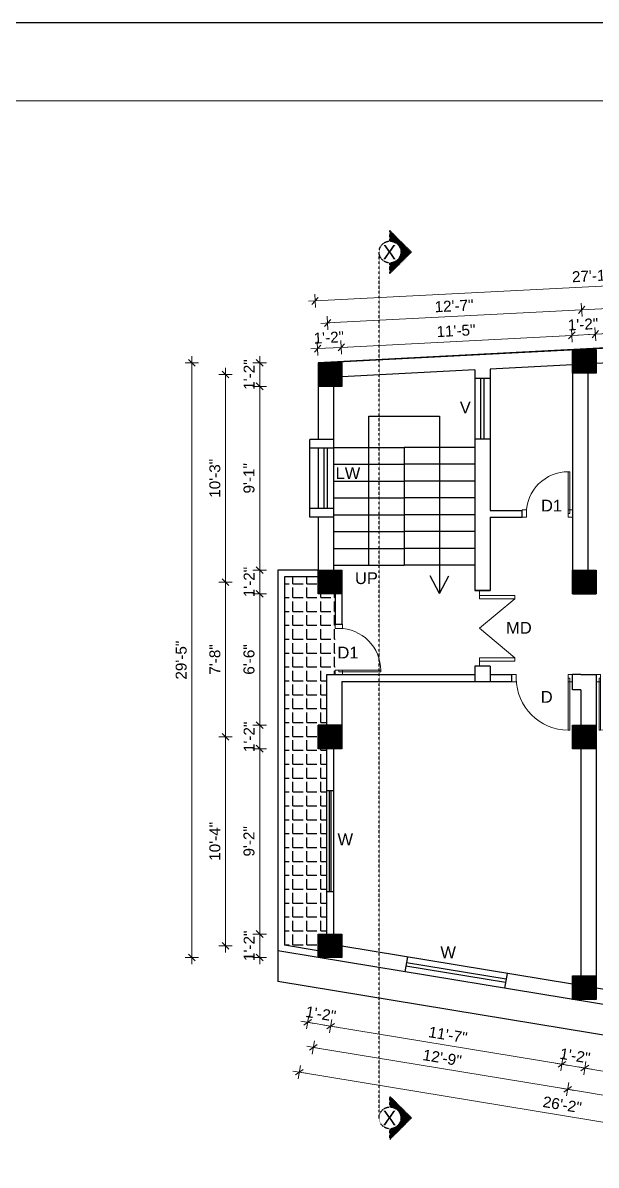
# Model space of a CAD drawing. Header units: inches. Extents: x 8069 to 17410, y -9620 to -7279.
# Drawn here: x 8750 to 9091, y -8021 to -7342 of the extents above; entities that cross this region are included whole.
import ezdxf
from ezdxf.enums import TextEntityAlignment as Align

# ---------------------------------------------------------------- set-up
doc = ezdxf.new("R2010")
doc.units = ezdxf.units.IN
doc.header["$LTSCALE"] = 0.5
doc.header["$MEASUREMENT"] = 0
doc.header["$PDMODE"] = 66
doc.linetypes.add('CENTERX2', pattern=[4, 2.5, -0.5, 0.5, -0.5])
doc.layers.add('A-Sect-Iden', color=111, linetype='CENTERX2')
for name, color, linetype, lineweight in [('DIM', 180, 'Continuous', 5), ('ELE1', 3, 'Continuous', 9), ('ELEVATION', 85, 'Continuous', 9), ('TEXT', 220, 'Continuous', 9), ('Toilet', 7, 'Continuous', 25), ('window', 6, 'Continuous', 13)]:
    doc.layers.add(name, color=color, linetype=linetype, lineweight=lineweight)
doc.styles.add('arial', font='arial.ttf')
doc.styles.add('HEADING', font='swissel.ttf')
doc.dimstyles.new('1 96', dxfattribs={"dimtxt": 6.5, "dimasz": 4, "dimexe": 0, "dimexo": 0, "dimgap": 3, "dimtad": 1, "dimdec": 0, "dimzin": 11, "dimdsep": 46, "dimlunit": 3, "dimtxsty": 'arial', "dimblk": 'oblique', "dimcen": 4, "dimse1": 1, "dimse2": 1, "dimclrd": 256, "dimclre": 256, "dimclrt": 256, "dimadec": 0, "dimazin": 0, "dimtfac": 1, "dimtdec": 0, "dimtix": 1, "dimtmove": 0, "dimatfit": 3, "dimldrblk": 'Arrow2', "dimfxl": 1, "dimtolj": 1, "dimtzin": 0, "dimlwd": -1, "dimlwe": 9, "dimarcsym": 0})

# ---------------------------------------------------------------- blocks, each defined once
blk = doc.blocks.new('door')
at = {"layer": 'window', "ltscale": 0.002}
for p, q in [((-100562.66, -53980.34), (-100562.65, -53949.5)), ((-100561.8, -53949.5), (-100562.65, -53949.5)), ((-100561.81, -53980.35), (-100561.8, -53949.5)), ((-100561.81, -53980.35), (-100562.66, -53980.35))]:
    blk.add_line(p, q, dxfattribs=at)
for points in [[(-100596.09, -53982.49), (-100593.52, -53982.49), (-100593.52, -53978.2), (-100596.09, -53978.2)], [(-100560.09, -53982.49), (-100562.66, -53982.49), (-100562.66, -53978.2), (-100560.09, -53978.2)]]:
    blk.add_lwpolyline(points, close=True, dxfattribs=at)
blk.add_arc((-100562.66, -53980.36), 30.86, 89.97932, 179.97932, dxfattribs=at)
blk = doc.blocks.new('oblique')
at = {"lineweight": 9}
for p, q in [((1, 0), (-1, 0)), ((-0.5, -0.5), (0.5, 0.5)), ((0, 1), (0, -1))]:
    blk.add_line(p, q, dxfattribs=at)
blk = doc.blocks.new('*D776')
at = {"layer": 'Defpoints', "color": 0, "transparency": 16777216}
for p in [(8939.19, -7535.17), (8925.55, -7544.32), (8939.62, -7543.59)]:
    blk.add_point(p, dxfattribs=at)
at = {"layer": 'DIM', "transparency": 16777216}
for p, q in [((8925.12, -7535.9), (8921.12, -7536.11)), ((8925.12, -7535.9), (8939.19, -7535.17)), ((8939.19, -7535.17), (8943.18, -7534.96))]:
    blk.add_line(p, q, dxfattribs=at)
at = {"layer": 'DIM', "transparency": 16777216, "xscale": 4, "yscale": 4, "zscale": 4}
for p, rotation in [((8925.12, -7535.9), 2.975964946171272), ((8939.19, -7535.17), 182.9759649461712)]:
    blk.add_blockref('oblique', p, dxfattribs=dict(at, rotation=rotation))
at = {"layer": 'DIM', "transparency": 16777216, "insert": (8931.83, -7529.28), "char_height": 6.5, "attachment_point": 5, "rotation": 2.97596, "style": 'arial'}
blk.add_mtext('\\A1;1\'-2"', dxfattribs=at)
blk = doc.blocks.new('_Oblique')
at = {"color": 0, "linetype": 'ByBlock', "lineweight": -2}
blk.add_line((-0.5, -0.5), (0.5, 0.5), dxfattribs=at)
blk = doc.blocks.new('Arrow2')
for p, q in [((-4.1, 0.75), (-3.08, 0)), ((0, 0), (-4.1, 0.75)), ((-3.08, 0), (-4.1, -0.75)), ((-4.1, -0.75), (0, 0))]:
    blk.add_line(p, q)
blk.add_solid([(-4.1, 0.75), (0, 0), (-3.08, 0), (-4.1, -0.75)])
blk = doc.blocks.new('*D777')
at = {"layer": 'Defpoints', "color": 0, "transparency": 16777216}
for p in [(9076.12, -7528.05), (9076.55, -7536.47), (8939.62, -7543.59)]:
    blk.add_point(p, dxfattribs=at)
at = {"layer": 'DIM', "transparency": 16777216}
blk.add_line((8939.19, -7535.17), (9076.12, -7528.05), dxfattribs=at)
at = {"layer": 'DIM', "transparency": 16777216, "xscale": 4, "yscale": 4, "zscale": 4}
for p, rotation in [((9076.12, -7528.05), 2.975964946178824), ((8939.19, -7535.17), 182.9759649461788)]:
    blk.add_blockref('oblique', p, dxfattribs=dict(at, rotation=rotation))
at = {"layer": 'DIM', "transparency": 16777216, "insert": (9007.32, -7525.3), "char_height": 6.5, "attachment_point": 5, "rotation": 2.97596, "style": 'arial'}
blk.add_mtext('\\A1;11\'-5"', dxfattribs=at)
blk = doc.blocks.new('*D778')
at = {"layer": 'Defpoints', "color": 0, "transparency": 16777216}
for p in [(9090.08, -7527.33), (9076.55, -7536.47), (9090.55, -7536.47)]:
    blk.add_point(p, dxfattribs=at)
at = {"layer": 'DIM', "transparency": 16777216}
for p, q in [((9076.12, -7528.05), (9072.12, -7528.26)), ((9076.12, -7528.05), (9090.08, -7527.33)), ((9090.08, -7527.33), (9094.07, -7527.12))]:
    blk.add_line(p, q, dxfattribs=at)
at = {"layer": 'DIM', "transparency": 16777216, "xscale": 4, "yscale": 4, "zscale": 4}
for p, rotation in [((9076.12, -7528.05), 2.975964946178787), ((9090.08, -7527.33), 182.9759649461788)]:
    blk.add_blockref('oblique', p, dxfattribs=dict(at, rotation=rotation))
at = {"layer": 'DIM', "transparency": 16777216, "insert": (9082.77, -7521.44), "char_height": 6.5, "attachment_point": 5, "rotation": 2.97596, "style": 'arial'}
blk.add_mtext('\\A1;1\'-2"', dxfattribs=at)
blk = doc.blocks.new('*D779')
at = {"layer": 'Defpoints', "color": 0, "transparency": 16777216}
for p in [(9244.18, -7519.32), (9244.62, -7527.74), (9090.55, -7536.47)]:
    blk.add_point(p, dxfattribs=at)
at = {"layer": 'DIM', "transparency": 16777216}
blk.add_line((9090.08, -7527.33), (9244.18, -7519.32), dxfattribs=at)
at = {"layer": 'DIM', "transparency": 16777216, "xscale": 4, "yscale": 4, "zscale": 4}
for p, rotation in [((9244.18, -7519.32), 2.975964946178824), ((9090.08, -7527.33), 182.9759649461788)]:
    blk.add_blockref('oblique', p, dxfattribs=dict(at, rotation=rotation))
at = {"layer": 'DIM', "transparency": 16777216, "insert": (9166.8, -7517.01), "char_height": 6.5, "attachment_point": 5, "rotation": 2.97596, "style": 'arial'}
blk.add_mtext('\\A1;12\'-10"', dxfattribs=at)
blk = doc.blocks.new('*D781')
at = {"layer": 'Defpoints', "color": 0, "transparency": 16777216}
for p in [(9081.96, -7512.84), (9083.55, -7543.47), (8932.62, -7551.32)]:
    blk.add_point(p, dxfattribs=at)
at = {"layer": 'DIM', "transparency": 16777216}
blk.add_line((8931.03, -7520.68), (9081.96, -7512.84), dxfattribs=at)
at = {"layer": 'DIM', "transparency": 16777216, "xscale": 4, "yscale": 4, "zscale": 4}
for p, rotation in [((9081.96, -7512.84), 2.975964946168213), ((8931.03, -7520.68), 182.9759649461682)]:
    blk.add_blockref('oblique', p, dxfattribs=dict(at, rotation=rotation))
at = {"layer": 'DIM', "transparency": 16777216, "insert": (9006.17, -7510.5), "char_height": 6.5, "attachment_point": 5, "rotation": 2.97596, "style": 'arial'}
blk.add_mtext('\\A1;12\'-7"', dxfattribs=at)
blk = doc.blocks.new('*D782')
at = {"layer": 'Defpoints', "color": 0, "transparency": 16777216}
for p in [(9250.02, -7504.1), (9251.62, -7534.74), (9083.55, -7543.47)]:
    blk.add_point(p, dxfattribs=at)
at = {"layer": 'DIM', "transparency": 16777216}
blk.add_line((9081.96, -7512.84), (9250.02, -7504.1), dxfattribs=at)
at = {"layer": 'DIM', "transparency": 16777216, "xscale": 4, "yscale": 4, "zscale": 4}
for p, rotation in [((9250.02, -7504.1), 2.975964946178824), ((9081.96, -7512.84), 182.9759649461788)]:
    blk.add_blockref('oblique', p, dxfattribs=dict(at, rotation=rotation))
at = {"layer": 'DIM', "transparency": 16777216, "insert": (9165.66, -7502.16), "char_height": 6.5, "attachment_point": 5, "rotation": 2.97596, "style": 'arial'}
blk.add_mtext('\\A1;14\'-0"', dxfattribs=at)
blk = doc.blocks.new('*D783')
at = {"layer": 'Defpoints', "color": 0, "transparency": 16777216}
for p in [(8923.64, -7507.56), (9259.45, -7526.96), (8925.55, -7544.32)]:
    blk.add_point(p, dxfattribs=at)
at = {"layer": 'DIM', "transparency": 16777216}
blk.add_line((9257.54, -7490.2), (8923.64, -7507.56), dxfattribs=at)
at = {"layer": 'DIM', "transparency": 16777216, "xscale": 4, "yscale": 4, "zscale": 4}
for p, rotation in [((9257.54, -7490.2), 2.975964946168395), ((8923.64, -7507.56), 182.9759649461684)]:
    blk.add_blockref('oblique', p, dxfattribs=dict(at, rotation=rotation))
at = {"layer": 'DIM', "transparency": 16777216, "insert": (9090.26, -7492.57), "char_height": 6.5, "attachment_point": 5, "rotation": 2.97596, "style": 'arial'}
blk.add_mtext('\\A1;27\'-10"', dxfattribs=at)
blk = doc.blocks.new('*D784')
at = {"layer": 'Defpoints', "color": 0, "transparency": 16777216}
for p in [(8939.55, -7897.73), (9076.55, -7922.64), (8932.84, -7938.45)]:
    blk.add_point(p, dxfattribs=at)
at = {"layer": 'DIM', "transparency": 16777216}
blk.add_line((9070.21, -7961.11), (8932.84, -7938.45), dxfattribs=at)
at = {"layer": 'DIM', "transparency": 16777216, "xscale": 4, "yscale": 4, "zscale": 4}
for p, rotation in [((8932.84, -7938.45), 170.6334039608076), ((9070.21, -7961.11), 350.6334039608075)]:
    blk.add_blockref('oblique', p, dxfattribs=dict(at, rotation=rotation))
at = {"layer": 'DIM', "transparency": 16777216, "insert": (9002.54, -7943.6), "char_height": 6.5, "attachment_point": 5, "rotation": 350.6334, "style": 'arial'}
blk.add_mtext('\\A1;11\'-7"', dxfattribs=at)
blk = doc.blocks.new('*D785')
at = {"layer": 'Defpoints', "color": 0, "transparency": 16777216}
for p in [(8925.55, -7897.73), (8939.55, -7897.73), (8919.21, -7936.2)]:
    blk.add_point(p, dxfattribs=at)
at = {"layer": 'DIM', "transparency": 16777216}
for p, q in [((8919.21, -7936.2), (8915.26, -7935.55)), ((8932.84, -7938.45), (8919.21, -7936.2)), ((8932.84, -7938.45), (8936.78, -7939.1))]:
    blk.add_line(p, q, dxfattribs=at)
at = {"layer": 'DIM', "transparency": 16777216, "xscale": 4, "yscale": 4, "zscale": 4}
for p, rotation in [((8919.21, -7936.2), 350.6334039608075), ((8932.84, -7938.45), 170.6334039608076)]:
    blk.add_blockref('oblique', p, dxfattribs=dict(at, rotation=rotation))
at = {"layer": 'DIM', "transparency": 16777216, "insert": (8927.04, -7931.15), "char_height": 6.5, "attachment_point": 5, "rotation": 350.6334, "style": 'arial'}
blk.add_mtext('\\A1;1\'-2"', dxfattribs=at)
blk = doc.blocks.new('*D786')
at = {"layer": 'Defpoints', "color": 0, "transparency": 16777216}
for p in [(9076.55, -7922.64), (9090.55, -7922.64), (9083.84, -7963.36)]:
    blk.add_point(p, dxfattribs=at)
at = {"layer": 'DIM', "transparency": 16777216}
for p, q in [((9070.21, -7961.11), (9066.26, -7960.46)), ((9070.21, -7961.11), (9083.84, -7963.36)), ((9083.84, -7963.36), (9087.78, -7964.01))]:
    blk.add_line(p, q, dxfattribs=at)
at = {"layer": 'DIM', "transparency": 16777216, "xscale": 4, "yscale": 4, "zscale": 4}
for p, rotation in [((9070.21, -7961.11), 350.6334039608075), ((9083.84, -7963.36), 170.6334039608076)]:
    blk.add_blockref('oblique', p, dxfattribs=dict(at, rotation=rotation))
at = {"layer": 'DIM', "transparency": 16777216, "insert": (9078.04, -7956.05), "char_height": 6.5, "attachment_point": 5, "rotation": 350.6334, "style": 'arial'}
blk.add_mtext('\\A1;1\'-2"', dxfattribs=at)
blk = doc.blocks.new('*D787')
at = {"layer": 'Defpoints', "color": 0, "transparency": 16777216}
for p in [(9090.55, -7922.64), (9221.8, -7946.55), (9215.45, -7985.07)]:
    blk.add_point(p, dxfattribs=at)
at = {"layer": 'DIM', "transparency": 16777216}
blk.add_line((9083.84, -7963.36), (9215.45, -7985.07), dxfattribs=at)
at = {"layer": 'DIM', "transparency": 16777216, "xscale": 4, "yscale": 4, "zscale": 4}
for p, rotation in [((9083.84, -7963.36), 170.6334039608076), ((9215.45, -7985.07), 350.6334039608075)]:
    blk.add_blockref('oblique', p, dxfattribs=dict(at, rotation=rotation))
at = {"layer": 'DIM', "transparency": 16777216, "insert": (9150.66, -7968.03), "char_height": 6.5, "attachment_point": 5, "rotation": 350.6334, "style": 'arial'}
blk.add_mtext('\\A1;11\'-1"', dxfattribs=at)
blk = doc.blocks.new('*D789')
at = {"layer": 'Defpoints', "color": 0, "transparency": 16777216}
for p in [(8932.55, -7890.73), (9083.55, -7915.64), (9073.6, -7975.99)]:
    blk.add_point(p, dxfattribs=at)
at = {"layer": 'DIM', "transparency": 16777216}
blk.add_line((8922.6, -7951.08), (9073.6, -7975.99), dxfattribs=at)
at = {"layer": 'DIM', "transparency": 16777216, "xscale": 4, "yscale": 4, "zscale": 4}
for p, rotation in [((8922.6, -7951.08), 170.6334039608206), ((9073.6, -7975.99), 350.6334039608205)]:
    blk.add_blockref('oblique', p, dxfattribs=dict(at, rotation=rotation))
at = {"layer": 'DIM', "transparency": 16777216, "insert": (8999.13, -7957.3), "char_height": 6.5, "attachment_point": 5, "rotation": 350.6334, "style": 'arial'}
blk.add_mtext('\\A1;12\'-9"', dxfattribs=at)
blk = doc.blocks.new('*D790')
at = {"layer": 'Defpoints', "color": 0, "transparency": 16777216}
for p in [(9083.55, -7915.64), (9228.8, -7939.55), (9218.84, -7999.95)]:
    blk.add_point(p, dxfattribs=at)
at = {"layer": 'DIM', "transparency": 16777216}
blk.add_line((9073.6, -7975.99), (9218.84, -7999.95), dxfattribs=at)
at = {"layer": 'DIM', "transparency": 16777216, "xscale": 4, "yscale": 4, "zscale": 4}
for p, rotation in [((9073.6, -7975.99), 170.6334039608076), ((9218.84, -7999.95), 350.6334039608075)]:
    blk.add_blockref('oblique', p, dxfattribs=dict(at, rotation=rotation))
at = {"layer": 'DIM', "transparency": 16777216, "insert": (9147.25, -7981.73), "char_height": 6.5, "attachment_point": 5, "rotation": 350.6334, "style": 'arial'}
blk.add_mtext('\\A1;12\'-3"', dxfattribs=at)
blk = doc.blocks.new('*D791')
at = {"layer": 'Defpoints', "color": 0, "transparency": 16777216}
for p in [(8925.55, -7897.73), (9235.67, -7948.89), (8914.32, -7965.81)]:
    blk.add_point(p, dxfattribs=at)
at = {"layer": 'DIM', "transparency": 16777216}
blk.add_line((9224.44, -8016.96), (8914.32, -7965.81), dxfattribs=at)
at = {"layer": 'DIM', "transparency": 16777216, "xscale": 4, "yscale": 4, "zscale": 4}
for p, rotation in [((8914.32, -7965.81), 170.6334039608233), ((9224.44, -8016.96), 350.6334039608233)]:
    blk.add_blockref('oblique', p, dxfattribs=dict(at, rotation=rotation))
at = {"layer": 'DIM', "transparency": 16777216, "insert": (9070.41, -7985.15), "char_height": 6.5, "attachment_point": 5, "rotation": 350.6334, "style": 'arial'}
blk.add_mtext('\\A1;26\'-2"', dxfattribs=at)
blk = doc.blocks.new('*D792')
at = {"layer": 'Defpoints', "color": 0, "transparency": 16777216}
for p in [(8890.73, -7883.73), (8925.55, -7883.73), (8925.55, -7897.73)]:
    blk.add_point(p, dxfattribs=at)
at = {"layer": 'DIM', "transparency": 16777216}
for p, q in [((8890.73, -7883.73), (8890.73, -7879.73)), ((8890.73, -7897.73), (8890.73, -7883.73)), ((8890.73, -7897.73), (8890.73, -7901.73))]:
    blk.add_line(p, q, dxfattribs=at)
at = {"layer": 'DIM', "transparency": 16777216, "xscale": 4, "yscale": 4, "zscale": 4}
for p, rotation in [((8890.73, -7883.73), 270), ((8890.73, -7897.73), 90)]:
    blk.add_blockref('oblique', p, dxfattribs=dict(at, rotation=rotation))
at = {"layer": 'DIM', "transparency": 16777216, "insert": (8884.47, -7890.73), "char_height": 6.5, "attachment_point": 5, "rotation": 90, "style": 'arial'}
blk.add_mtext('\\A1;1\'-2"', dxfattribs=at)
blk = doc.blocks.new('*D793')
at = {"layer": 'Defpoints', "color": 0, "transparency": 16777216}
for p in [(8890.73, -7773.6), (8925.55, -7773.6), (8925.55, -7883.73)]:
    blk.add_point(p, dxfattribs=at)
at = {"layer": 'DIM', "transparency": 16777216}
blk.add_line((8890.73, -7883.73), (8890.73, -7773.6), dxfattribs=at)
at = {"layer": 'DIM', "transparency": 16777216, "xscale": 4, "yscale": 4, "zscale": 4}
for p, rotation in [((8890.73, -7773.6), 90), ((8890.73, -7883.73), 270)]:
    blk.add_blockref('oblique', p, dxfattribs=dict(at, rotation=rotation))
at = {"layer": 'DIM', "transparency": 16777216, "insert": (8884.41, -7828.67), "char_height": 6.5, "attachment_point": 5, "rotation": 90, "style": 'arial'}
blk.add_mtext('\\A1;9\'-2"', dxfattribs=at)
blk = doc.blocks.new('*D794')
at = {"layer": 'Defpoints', "color": 0, "transparency": 16777216}
for p in [(8890.73, -7759.6), (8925.55, -7759.6), (8925.55, -7773.6)]:
    blk.add_point(p, dxfattribs=at)
at = {"layer": 'DIM', "transparency": 16777216}
for p, q in [((8890.73, -7759.6), (8890.73, -7755.6)), ((8890.73, -7773.6), (8890.73, -7759.6)), ((8890.73, -7773.6), (8890.73, -7777.6))]:
    blk.add_line(p, q, dxfattribs=at)
at = {"layer": 'DIM', "transparency": 16777216, "xscale": 4, "yscale": 4, "zscale": 4}
for p, rotation in [((8890.73, -7759.6), 270), ((8890.73, -7773.6), 90)]:
    blk.add_blockref('oblique', p, dxfattribs=dict(at, rotation=rotation))
at = {"layer": 'DIM', "transparency": 16777216, "insert": (8884.47, -7766.6), "char_height": 6.5, "attachment_point": 5, "rotation": 90, "style": 'arial'}
blk.add_mtext('\\A1;1\'-2"', dxfattribs=at)
blk = doc.blocks.new('*D795')
at = {"layer": 'Defpoints', "color": 0, "transparency": 16777216}
for p in [(8890.73, -7681.6), (8925.62, -7681.6), (8925.55, -7759.6)]:
    blk.add_point(p, dxfattribs=at)
at = {"layer": 'DIM', "transparency": 16777216}
blk.add_line((8890.73, -7759.6), (8890.73, -7681.6), dxfattribs=at)
at = {"layer": 'DIM', "transparency": 16777216, "xscale": 4, "yscale": 4, "zscale": 4}
for p, rotation in [((8890.73, -7681.6), 90), ((8890.73, -7759.6), 270)]:
    blk.add_blockref('oblique', p, dxfattribs=dict(at, rotation=rotation))
at = {"layer": 'DIM', "transparency": 16777216, "insert": (8884.41, -7720.6), "char_height": 6.5, "attachment_point": 5, "rotation": 90, "style": 'arial'}
blk.add_mtext('\\A1;6\'-6"', dxfattribs=at)
blk = doc.blocks.new('*D796')
at = {"layer": 'Defpoints', "color": 0, "transparency": 16777216}
for p in [(8890.73, -7667.6), (8925.62, -7667.6), (8925.62, -7681.6)]:
    blk.add_point(p, dxfattribs=at)
at = {"layer": 'DIM', "transparency": 16777216}
for p, q in [((8890.73, -7667.6), (8890.73, -7663.6)), ((8890.73, -7681.6), (8890.73, -7667.6)), ((8890.73, -7681.6), (8890.73, -7685.6))]:
    blk.add_line(p, q, dxfattribs=at)
at = {"layer": 'DIM', "transparency": 16777216, "xscale": 4, "yscale": 4, "zscale": 4}
for p, rotation in [((8890.73, -7667.6), 270), ((8890.73, -7681.6), 90)]:
    blk.add_blockref('oblique', p, dxfattribs=dict(at, rotation=rotation))
at = {"layer": 'DIM', "transparency": 16777216, "insert": (8884.47, -7674.6), "char_height": 6.5, "attachment_point": 5, "rotation": 90, "style": 'arial'}
blk.add_mtext('\\A1;1\'-2"', dxfattribs=at)
blk = doc.blocks.new('*D797')
at = {"layer": 'Defpoints', "color": 0, "transparency": 16777216}
for p in [(8890.73, -7558.32), (8925.62, -7558.32), (8925.62, -7667.6)]:
    blk.add_point(p, dxfattribs=at)
at = {"layer": 'DIM', "transparency": 16777216}
blk.add_line((8890.73, -7667.6), (8890.73, -7558.32), dxfattribs=at)
at = {"layer": 'DIM', "transparency": 16777216, "xscale": 4, "yscale": 4, "zscale": 4}
for p, rotation in [((8890.73, -7558.32), 90), ((8890.73, -7667.6), 270)]:
    blk.add_blockref('oblique', p, dxfattribs=dict(at, rotation=rotation))
at = {"layer": 'DIM', "transparency": 16777216, "insert": (8884.41, -7612.96), "char_height": 6.5, "attachment_point": 5, "rotation": 90, "style": 'arial'}
blk.add_mtext('\\A1;9\'-1"', dxfattribs=at)
blk = doc.blocks.new('*D798')
at = {"layer": 'Defpoints', "color": 0, "transparency": 16777216}
for p in [(8890.73, -7544.32), (8925.62, -7544.32), (8925.62, -7558.32)]:
    blk.add_point(p, dxfattribs=at)
at = {"layer": 'DIM', "transparency": 16777216}
for p, q in [((8890.73, -7544.32), (8890.73, -7540.32)), ((8890.73, -7558.32), (8890.73, -7544.32)), ((8890.73, -7558.32), (8890.73, -7562.32))]:
    blk.add_line(p, q, dxfattribs=at)
at = {"layer": 'DIM', "transparency": 16777216, "xscale": 4, "yscale": 4, "zscale": 4}
for p, rotation in [((8890.73, -7544.32), 270), ((8890.73, -7558.32), 90)]:
    blk.add_blockref('oblique', p, dxfattribs=dict(at, rotation=rotation))
at = {"layer": 'DIM', "transparency": 16777216, "insert": (8884.47, -7551.32), "char_height": 6.5, "attachment_point": 5, "rotation": 90, "style": 'arial'}
blk.add_mtext('\\A1;1\'-2"', dxfattribs=at)
blk = doc.blocks.new('*D799')
at = {"layer": 'Defpoints', "color": 0, "transparency": 16777216}
for p in [(8870.47, -7766.6), (8932.55, -7766.6), (8932.55, -7890.73)]:
    blk.add_point(p, dxfattribs=at)
at = {"layer": 'DIM', "transparency": 16777216}
blk.add_line((8870.47, -7890.73), (8870.47, -7766.6), dxfattribs=at)
at = {"layer": 'DIM', "transparency": 16777216, "xscale": 4, "yscale": 4, "zscale": 4}
for p, rotation in [((8870.47, -7766.6), 90), ((8870.47, -7890.73), 270)]:
    blk.add_blockref('oblique', p, dxfattribs=dict(at, rotation=rotation))
at = {"layer": 'DIM', "transparency": 16777216, "insert": (8864.15, -7828.67), "char_height": 6.5, "attachment_point": 5, "rotation": 90, "style": 'arial'}
blk.add_mtext('\\A1;10\'-4"', dxfattribs=at)
blk = doc.blocks.new('*D800')
at = {"layer": 'Defpoints', "color": 0, "transparency": 16777216}
for p in [(8870.47, -7674.6), (8932.62, -7674.6), (8932.55, -7766.6)]:
    blk.add_point(p, dxfattribs=at)
at = {"layer": 'DIM', "transparency": 16777216}
blk.add_line((8870.47, -7766.6), (8870.47, -7674.6), dxfattribs=at)
at = {"layer": 'DIM', "transparency": 16777216, "xscale": 4, "yscale": 4, "zscale": 4}
for p, rotation in [((8870.47, -7674.6), 90), ((8870.47, -7766.6), 270)]:
    blk.add_blockref('oblique', p, dxfattribs=dict(at, rotation=rotation))
at = {"layer": 'DIM', "transparency": 16777216, "insert": (8864.15, -7720.6), "char_height": 6.5, "attachment_point": 5, "rotation": 90, "style": 'arial'}
blk.add_mtext('\\A1;7\'-8"', dxfattribs=at)
blk = doc.blocks.new('*D801')
at = {"layer": 'Defpoints', "color": 0, "transparency": 16777216}
for p in [(8870.47, -7551.32), (8932.62, -7551.32), (8932.62, -7674.6)]:
    blk.add_point(p, dxfattribs=at)
at = {"layer": 'DIM', "transparency": 16777216}
blk.add_line((8870.47, -7674.6), (8870.47, -7551.32), dxfattribs=at)
at = {"layer": 'DIM', "transparency": 16777216, "xscale": 4, "yscale": 4, "zscale": 4}
for p, rotation in [((8870.47, -7551.32), 90), ((8870.47, -7674.6), 270)]:
    blk.add_blockref('oblique', p, dxfattribs=dict(at, rotation=rotation))
at = {"layer": 'DIM', "transparency": 16777216, "insert": (8864.14, -7612.96), "char_height": 6.5, "attachment_point": 5, "rotation": 90, "style": 'arial'}
blk.add_mtext('\\A1;10\'-3"', dxfattribs=at)
blk = doc.blocks.new('*D802')
at = {"layer": 'Defpoints', "color": 0, "transparency": 16777216}
for p in [(8850.46, -7544.32), (8925.55, -7544.32), (8925.55, -7897.73)]:
    blk.add_point(p, dxfattribs=at)
at = {"layer": 'DIM', "transparency": 16777216}
blk.add_line((8850.46, -7897.73), (8850.46, -7544.32), dxfattribs=at)
at = {"layer": 'DIM', "transparency": 16777216, "xscale": 4, "yscale": 4, "zscale": 4}
for p, rotation in [((8850.46, -7544.32), 90), ((8850.46, -7897.73), 270)]:
    blk.add_blockref('oblique', p, dxfattribs=dict(at, rotation=rotation))
at = {"layer": 'DIM', "transparency": 16777216, "insert": (8844.14, -7721.03), "char_height": 6.5, "attachment_point": 5, "rotation": 90, "style": 'arial'}
blk.add_mtext('\\A1;29\'-5"', dxfattribs=at)

msp = doc.modelspace()

# ---------------------------------------------------------------- hatches: boundary and pattern name
h = msp.add_hatch()
h.set_pattern_fill('ANSI31', color=256)
h.set_pattern_definition([(45, (-20720.53693, 10911.67543), (-0.08838834765, 0.08838834765), [])])
h.paths.add_polyline_path([(8939.62, -7667.6), (8925.62, -7667.6), (8925.62, -7681.6), (8939.62, -7681.6)])
h.paths.add_polyline_path([(8939.62, -7544.32), (8925.62, -7544.32), (8925.62, -7558.32), (8939.62, -7558.32)])
h.paths.add_polyline_path([(9090.55, -7536.47), (9076.55, -7536.47), (9076.55, -7550.47), (9090.55, -7550.47)])
h.paths.add_polyline_path([(9258.62, -7527.74), (9244.62, -7527.74), (9244.62, -7541.74), (9258.61, -7541.74), (9258.62, -7541.69)])
h.paths.add_polyline_path([(9250.73, -7667.6), (9236.73, -7667.6), (9236.73, -7681.6), (9250.73, -7681.6)])
h.paths.add_polyline_path([(9245.55, -7759.57), (9231.55, -7759.57), (9231.55, -7773.57), (9245.55, -7773.57)])
h.paths.add_polyline_path([(9090.55, -7667.6), (9076.55, -7667.6), (9076.55, -7681.6), (9090.55, -7681.6)])
h.paths.add_polyline_path([(9090.55, -7759.6), (9076.55, -7759.6), (9076.55, -7773.6), (9090.55, -7773.6)])
h.paths.add_polyline_path([(8939.55, -7759.6), (8925.55, -7759.6), (8925.55, -7773.6), (8939.55, -7773.6)])
h.paths.add_polyline_path([(8939.55, -7883.73), (8925.55, -7883.73), (8925.55, -7897.73), (8939.55, -7897.73)])
h.paths.add_polyline_path([(9090.55, -7908.64), (9076.55, -7908.64), (9076.55, -7922.64), (9090.55, -7922.64)])
at = {"layer": 'A-Sect-Iden', "ltscale": 0.5}
h = msp.add_hatch(dxfattribs=at)
h.set_pattern_fill('ANSI37', color=2, scale=4.8, angle=359.9886, style=0)
h.set_pattern_definition([(225.0114023, (34886.5858, -1539.113), (0.424348492, -0.424179628), []), (315.0114023, (34886.5858, -1539.113), (0.424179628, 0.424348492), [])])
h.paths.add_polyline_path([(8968.11, -7472.05), (8968.12, -7465.82), (8980.83, -7478.53), (8968.11, -7491.24), (8968.11, -7485.01, 1)])
h = msp.add_hatch(dxfattribs=at)
h.set_pattern_fill('ANSI37', color=2, scale=4.8, angle=359.9886, style=0)
h.set_pattern_definition([(225.0114023, (34886.5858, -2053.56475), (0.424348492, -0.424179628), []), (315.0114023, (34886.5858, -2053.56475), (0.424179628, 0.424348492), [])])
h.paths.add_polyline_path([(8968.11, -7986.5), (8968.12, -7980.27), (8980.83, -7992.98), (8968.11, -8005.69), (8968.11, -7999.46, 1)])
at = {"layer": 'Toilet'}
h = msp.add_hatch(dxfattribs=at)
h.set_pattern_fill('ANGLE', color=256, scale=30, style=0)
h.set_pattern_definition([(0, (-22645.769, 10911.6754), (0, 8.25), [6, -2.25]), (90, (-22645.769, 10911.6754), (-8.25, 5e-16), [6, -2.25])])
h.paths.add_polyline_path([(8905.55, -7671.6), (8905.55, -7890.38), (8925.55, -7893.68), (8925.55, -7883.73), (8930.55, -7883.73), (8930.55, -7773.6), (8925.55, -7773.6), (8925.55, -7759.6), (8930.55, -7759.6), (8930.55, -7729.6), (8935.62, -7729.6), (8935.62, -7699.6), (8935.62, -7699.6), (8935.62, -7681.6), (8925.62, -7681.6), (8925.62, -7671.6)])

# ---------------------------------------------------------------- linework, layer by layer
for p, q in [((8955.55, -7664.6), (8955.55, -7576.12)), ((8955.55, -7576.12), (8997.55, -7576.12)), ((8997.55, -7576.12), (8997.55, -7681.49)), ((8920.55, -7635.96), (8920.55, -7589.96)), ((8925.62, -7667.6), (8901.55, -7667.6)), ((8901.55, -7667.6), (8901.55, -7912.02)), ((8925.62, -7671.6), (8905.55, -7671.6)), ((8905.55, -7671.6), (8905.55, -7890.38)), ((8997.55, -7681.49), (8992.04, -7670.92)), ((8997.55, -7681.49), (9003.07, -7670.92)), ((8935.62, -7681.6), (8935.62, -7699.6)), ((8939.62, -7681.6), (8939.62, -7699.6)), ((9018.55, -7724.6), (9018.55, -7733.6)), ((9027.55, -7724.6), (9027.55, -7733.6)), ((9040.55, -7733.6), (9040.55, -7729.6)), ((9076.55, -7738.6), (9076.55, -7729.6)), ((9081.55, -7729.6), (9076.55, -7729.6)), ((9081.55, -7738.6), (9076.55, -7738.6)), ((8925.55, -7897.73), (8901.55, -7893.78))]:
    msp.add_line(p, q)
at = {"layer": 'A-Sect-Iden', "ltscale": 0.1}
msp.add_line((8961.63, -7992.98), (8961.63, -7478.53), dxfattribs=at)
for points in [[(8968.11, -7472.05), (8968.12, -7465.82), (8980.83, -7478.53), (8968.11, -7491.24), (8968.11, -7485.01)], [(8968.11, -7986.5), (8968.12, -7980.27), (8980.83, -7992.98), (8968.11, -8005.69), (8968.11, -7999.46)]]:
    msp.add_lwpolyline(points, dxfattribs=at)
for centre in [(8968.11, -7478.53), (8968.11, -7992.98)]:
    msp.add_circle(centre, 6.48, dxfattribs=at)
at = {"layer": 'Defpoints'}
msp.add_lwpolyline([(11246.97, -7342.34), (8069.37, -7342.34), (8069.37, -9590.31), (11246.97, -9590.31)], close=True, dxfattribs=at)
at = {"layer": 'ELE1'}
msp.add_lwpolyline([(8115.68, -7388.66), (11200.65, -7388.66), (11200.65, -9543.99), (8115.68, -9543.99)], close=True, dxfattribs=at)
at = {"layer": 'ELEVATION', "color": 146, "ltscale": 0.25, "true_color": 0x105689}
for p, q in [((9021.27, -7679.6), (9021.27, -7682.6)), ((9021.27, -7682.6), (9042.27, -7682.6)), ((9021.27, -7684.6), (9021.27, -7682.6)), ((9042.27, -7682.6), (9042.27, -7684.6)), ((9042.27, -7684.6), (9021.27, -7684.6)), ((9042.27, -7684.6), (9021.27, -7702.1)), ((9042.27, -7719.6), (9021.27, -7702.1)), ((9042.27, -7719.6), (9021.27, -7719.6)), ((9021.27, -7719.6), (9021.27, -7721.6)), ((9021.27, -7724.6), (9021.27, -7721.6)), ((9021.27, -7721.6), (9042.27, -7721.6)), ((9042.27, -7719.6), (9042.27, -7721.6))]:
    msp.add_line(p, q, dxfattribs=at)
at = {"layer": 'Toilet'}
for p, q in [((8925.55, -7544.32), (9259.45, -7526.96)), ((9244.62, -7536.75), (9090.55, -7544.76)), ((8925.55, -7544.32), (8925.55, -7589.96)), ((9076.55, -7545.48), (9027.55, -7548.03)), ((9018.55, -7548.5), (8939.62, -7552.6)), ((9018.55, -7548.5), (9018.55, -7679.6)), ((9018.55, -7553.55), (9027.55, -7553.55)), ((9022.05, -7589.55), (9022.05, -7553.55)), ((9024.05, -7589.55), (9024.05, -7553.55)), ((9027.55, -7548.03), (9027.55, -7632.03)), ((9076.55, -7550.47), (9076.55, -7667.6)), ((9085.55, -7550.47), (9085.55, -7667.6)), ((8934.55, -7558.32), (8934.55, -7667.6)), ((8934.55, -7558.32), (8934.55, -7667.6)), ((8934.55, -7589.96), (8920.55, -7589.96)), ((8934.55, -7594.6), (8976.55, -7594.6)), ((8934.55, -7594.6), (8976.55, -7594.6)), ((8976.55, -7594.6), (8976.55, -7664.6)), ((9018.55, -7594.6), (8976.55, -7594.6)), ((9018.55, -7594.6), (8976.55, -7594.6)), ((9018.55, -7589.55), (9027.55, -7589.55)), ((8934.55, -7594.96), (8920.55, -7594.96)), ((8925.55, -7594.96), (8925.55, -7630.96)), ((8934.55, -7594.96), (8925.55, -7594.96)), ((8929.05, -7630.96), (8929.05, -7594.96)), ((8929.05, -7630.96), (8929.05, -7594.96)), ((8931.05, -7630.96), (8931.05, -7594.96)), ((8931.05, -7630.96), (8931.05, -7594.96)), ((8934.55, -7604.6), (8976.55, -7604.6)), ((8934.55, -7604.6), (8976.55, -7604.6)), ((9018.55, -7604.6), (8976.55, -7604.6)), ((9018.55, -7604.6), (8976.55, -7604.6)), ((8934.55, -7614.6), (8976.55, -7614.6)), ((8934.55, -7614.6), (8976.55, -7614.6)), ((9018.55, -7614.6), (8976.55, -7614.6)), ((9018.55, -7614.6), (8976.55, -7614.6)), ((8934.55, -7624.6), (8976.55, -7624.6)), ((8934.55, -7624.6), (8976.55, -7624.6)), ((9018.55, -7624.6), (8976.55, -7624.6)), ((9018.55, -7624.6), (8976.55, -7624.6)), ((8934.55, -7630.96), (8920.55, -7630.96)), ((8934.55, -7630.96), (8925.55, -7630.96)), ((8934.55, -7634.6), (8976.55, -7634.6)), ((8934.55, -7634.6), (8976.55, -7634.6)), ((9018.55, -7634.6), (8976.55, -7634.6)), ((9018.55, -7634.6), (8976.55, -7634.6)), ((9027.55, -7632.03), (9046.55, -7632.03)), ((9046.55, -7636.03), (9046.55, -7632.03)), ((9046.55, -7636.03), (9046.55, -7632.03)), ((8934.55, -7635.96), (8920.55, -7635.96)), ((8925.55, -7635.96), (8925.55, -7671.6)), ((9027.55, -7636.03), (9027.55, -7679.6)), ((9027.55, -7636.03), (9046.55, -7636.03)), ((8934.55, -7644.6), (8976.55, -7644.6)), ((8934.55, -7644.6), (8976.55, -7644.6)), ((9018.55, -7644.6), (8976.55, -7644.6)), ((9018.55, -7644.6), (8976.55, -7644.6)), ((8934.55, -7654.6), (8976.55, -7654.6)), ((8934.55, -7654.6), (8976.55, -7654.6)), ((9018.55, -7654.6), (8976.55, -7654.6)), ((9018.55, -7654.6), (8976.55, -7654.6)), ((8934.55, -7664.6), (8976.55, -7664.6)), ((8934.55, -7664.6), (8976.55, -7664.6)), ((9018.55, -7664.6), (8976.55, -7664.6)), ((9018.55, -7664.6), (8976.55, -7664.6)), ((9018.55, -7679.6), (9027.55, -7679.6)), ((9027.55, -7679.6), (9018.55, -7679.6)), ((9076.55, -7681.6), (9090.55, -7681.6)), ((8935.62, -7699.6), (8939.62, -7699.6)), ((8935.62, -7699.6), (8939.62, -7699.6)), ((8930.55, -7729.6), (9018.55, -7729.6)), ((8930.55, -7883.73), (8930.55, -7729.6)), ((9027.55, -7724.6), (9018.55, -7724.6)), ((9027.55, -7724.6), (9018.55, -7724.6)), ((9027.55, -7729.6), (9040.55, -7729.6)), ((9081.55, -7729.6), (9090.55, -7729.6)), ((9090.55, -7729.6), (9090.55, -7908.58)), ((8939.55, -7733.6), (8939.55, -7759.6)), ((8939.55, -7733.6), (9040.55, -7733.6)), ((9081.55, -7738.6), (9081.55, -7759.6)), ((8939.62, -7759.6), (8925.55, -7759.6)), ((8934.55, -7773.6), (8934.55, -7883.73)), ((9081.55, -7773.6), (9081.55, -7908.64)), ((8934.55, -7798.67), (8930.55, -7798.67)), ((8932.13, -7858.67), (8932.13, -7798.67)), ((8933.13, -7858.67), (8933.13, -7798.67)), ((8934.55, -7858.67), (8930.55, -7858.67)), ((8925.55, -7893.68), (8905.55, -7890.38)), ((9076.55, -7913.52), (8939.55, -7890.92)), ((9235.67, -7948.89), (8925.55, -7897.73)), ((8978.45, -7897.34), (8976.99, -7906.22)), ((9036.76, -7912.53), (8977.56, -7902.77)), ((9037.08, -7910.56), (8977.88, -7900.79)), ((9234.65, -7966.96), (8901.55, -7912.02)), ((9037.65, -7907.1), (9036.19, -7915.98)), ((9221.8, -7937.48), (9090.55, -7915.83))]:
    msp.add_line(p, q, dxfattribs=at)
msp.add_lwpolyline([(9256.97, -7566.9), (9259.45, -7526.96), (8925.55, -7544.32)], dxfattribs=at)
for points in [[(9076.55, -7536.47), (9090.55, -7536.47), (9090.55, -7550.47), (9076.55, -7550.47)], [(8925.62, -7544.32), (8939.62, -7544.32), (8939.62, -7558.32), (8925.62, -7558.32)], [(8925.55, -7667.6), (8939.55, -7667.6), (8939.55, -7681.6), (8925.55, -7681.6)], [(9076.55, -7667.6), (9090.55, -7667.6), (9090.55, -7681.6), (9076.55, -7681.6)], [(8925.55, -7759.6), (8939.55, -7759.6), (8939.55, -7773.6), (8925.55, -7773.6)], [(9076.55, -7759.6), (9090.55, -7759.6), (9090.55, -7773.6), (9076.55, -7773.6)], [(8925.55, -7883.73), (8939.55, -7883.73), (8939.55, -7897.73), (8925.55, -7897.73)], [(9076.55, -7908.64), (9090.55, -7908.64), (9090.55, -7922.64), (9076.55, -7922.64)]]:
    msp.add_lwpolyline(points, close=True, dxfattribs=at)
at = {"layer": 'window', "ltscale": 0.002}
for p, q in [((9073.98, -7633.89), (9073.99, -7609.04)), ((9074.85, -7609.04), (9073.99, -7609.04)), ((9074.84, -7633.89), (9074.85, -7609.04)), ((9074.84, -7633.89), (9073.98, -7633.89)), ((8937.77, -7727.03), (8962.61, -7727.04)), ((8937.77, -7727.89), (8937.77, -7727.03)), ((8937.77, -7727.89), (8962.61, -7727.9)), ((8962.61, -7727.9), (8962.61, -7727.04))]:
    msp.add_line(p, q, dxfattribs=at)
for points in [[(9046.55, -7636.03), (9049.12, -7636.03), (9049.12, -7631.75), (9046.55, -7631.75)], [(9076.55, -7636.03), (9073.98, -7636.03), (9073.98, -7631.75), (9076.55, -7631.75)], [(8935.62, -7699.6), (8935.62, -7702.17), (8939.91, -7702.17), (8939.91, -7699.6)], [(8935.62, -7729.6), (8935.62, -7727.03), (8939.91, -7727.03), (8939.91, -7729.6)]]:
    msp.add_lwpolyline(points, close=True, dxfattribs=at)
for centre, start, end in [((9073.94, -7633.86), 89.88646, 180.06219), ((8937.79, -7726.99), 359.88646, 90.06219)]:
    msp.add_arc(centre, 24.82, start, end, dxfattribs=at)

# ---------------------------------------------------------------- block references
at = {"xscale": -1, "rotation": 180}
msp.add_blockref('door', (109636.65, -61712.09), dxfattribs=at)
at = {"rotation": 180}
msp.add_blockref('door', (-91469.54, -61712.09), dxfattribs=at)

# ---------------------------------------------------------------- texts
at = {"layer": 'A-Sect-Iden', "ltscale": 0.5, "char_height": 8.64, "width": 27.6731, "attachment_point": 5, "style": 'HEADING'}
for insert in [(8967.79, -7478.61), (8967.79, -7993.06)]:
    msp.add_mtext('{\\fArial|b0|i0|c0|p34;X}', dxfattribs=dict(at, insert=insert))
at = {"layer": 'TEXT', "style": 'arial'}
msp.add_text('MD', height=7, dxfattribs=at).set_placement((9044.69, -7701.78), align=Align.MIDDLE_CENTER)
at = {"layer": 'TEXT', "char_height": 7, "width": 65, "attachment_point": 5, "style": 'arial'}
for s, insert in [('V', (9012.86, -7570.83)), ('LW', (8943.15, -7609.88)), ('D1', (9064.06, -7629.18)), ('UP', (8954.15, -7672.35)), ('D1', (8943.17, -7716.5)), ('D', (9061.2, -7742.84)), ('W', (8941.58, -7827.49)), ('W', (9002.68, -7894.59))]:
    msp.add_mtext(s, dxfattribs=dict(at, insert=insert))

# ---------------------------------------------------------------- dimensions: what is measured, and where the dimension line sits
at = {"layer": 'DIM'}
for p1, p2, distance, picture, middle in [((9259.45, -7526.96), (8925.55, -7544.32), -36.81, '*D783', (9090.26, -7492.57)), ((8932.62, -7551.32), (9083.55, -7543.47), 30.68, '*D781', (9006.17, -7510.5)), ((8925.55, -7544.32), (8939.62, -7543.59), 8.43, '*D776', (8931.83, -7529.28))]:
    dim = msp.add_aligned_dim(p1=p1, p2=p2, distance=distance, dimstyle='1 96', dxfattribs=at)
    dim.commit()
    dim.dimension.update_dxf_attribs({"geometry": picture, "text_midpoint": middle})
for base, p1, p2, picture, middle in [((9250.02, -7504.1), (9083.55, -7543.47), (9251.62, -7534.74), '*D782', (9165.66, -7502.16)), ((9244.18, -7519.32), (9090.55, -7536.47), (9244.62, -7527.74), '*D779', (9166.8, -7517.01)), ((9090.08, -7527.33), (9076.55, -7536.47), (9090.55, -7536.47), '*D778', (9082.77, -7521.44)), ((9076.12, -7528.05), (8939.62, -7543.59), (9076.55, -7536.47), '*D777', (9007.32, -7525.3))]:
    dim = msp.add_linear_dim(base=base, p1=p1, p2=p2, angle=182.97596, dimstyle='1 96', dxfattribs=at)
    dim.commit()
    dim.dimension.update_dxf_attribs({"geometry": picture, "text_midpoint": middle})
for base, p1, p2, angle, picture, middle in [((8850.46, -7544.32), (8925.55, -7897.73), (8925.55, -7544.32), 90, '*D802', (8844.14, -7721.03)), ((8890.73, -7544.32), (8925.62, -7558.32), (8925.62, -7544.32), 90, '*D798', (8884.47, -7551.32)), ((8870.47, -7551.32), (8932.62, -7674.6), (8932.62, -7551.32), 90, '*D801', (8864.14, -7612.96)), ((8890.73, -7558.32), (8925.62, -7667.6), (8925.62, -7558.32), 90, '*D797', (8884.41, -7612.96)), ((8890.73, -7667.6), (8925.62, -7681.6), (8925.62, -7667.6), 90, '*D796', (8884.47, -7674.6)), ((8870.47, -7674.6), (8932.55, -7766.6), (8932.62, -7674.6), 90, '*D800', (8864.15, -7720.6)), ((8890.73, -7681.6), (8925.55, -7759.6), (8925.62, -7681.6), 90, '*D795', (8884.41, -7720.6)), ((8890.73, -7759.6), (8925.55, -7773.6), (8925.55, -7759.6), 90, '*D794', (8884.47, -7766.6)), ((8870.47, -7766.6), (8932.55, -7890.73), (8932.55, -7766.6), 90, '*D799', (8864.15, -7828.67)), ((8890.73, -7773.6), (8925.55, -7883.73), (8925.55, -7773.6), 90, '*D793', (8884.41, -7828.67)), ((8890.73, -7883.73), (8925.55, -7897.73), (8925.55, -7883.73), 90, '*D792', (8884.47, -7890.73)), ((8919.21, -7936.2), (8939.55, -7897.73), (8925.55, -7897.73), 170.6334, '*D785', (8927.04, -7931.15)), ((8932.84, -7938.45), (9076.55, -7922.64), (8939.55, -7897.73), 170.6334, '*D784', (9002.54, -7943.6)), ((9218.84, -7999.95), (9083.55, -7915.64), (9228.8, -7939.55), 170.6334, '*D790', (9147.25, -7981.73)), ((9083.84, -7963.36), (9076.55, -7922.64), (9090.55, -7922.64), 170.6334, '*D786', (9078.04, -7956.05)), ((9215.45, -7985.07), (9090.55, -7922.64), (9221.8, -7946.55), 170.6334, '*D787', (9150.66, -7968.03))]:
    dim = msp.add_linear_dim(base=base, p1=p1, p2=p2, angle=angle, dimstyle='1 96', override={"dimtmove": 1}, dxfattribs=at)
    dim.commit()
    dim.dimension.update_dxf_attribs({"geometry": picture, "text_midpoint": middle})
for p1, p2, distance, picture, middle in [((8932.55, -7890.73), (9083.55, -7915.64), -61.16, '*D789', (8999.13, -7957.3)), ((9235.67, -7948.89), (8925.55, -7897.73), 68.99, '*D791', (9070.41, -7985.15))]:
    dim = msp.add_aligned_dim(p1=p1, p2=p2, distance=distance, dimstyle='1 96', override={"dimtmove": 1}, dxfattribs=at)
    dim.commit()
    dim.dimension.update_dxf_attribs({"geometry": picture, "text_midpoint": middle})

doc.saveas('drawing.dxf')
